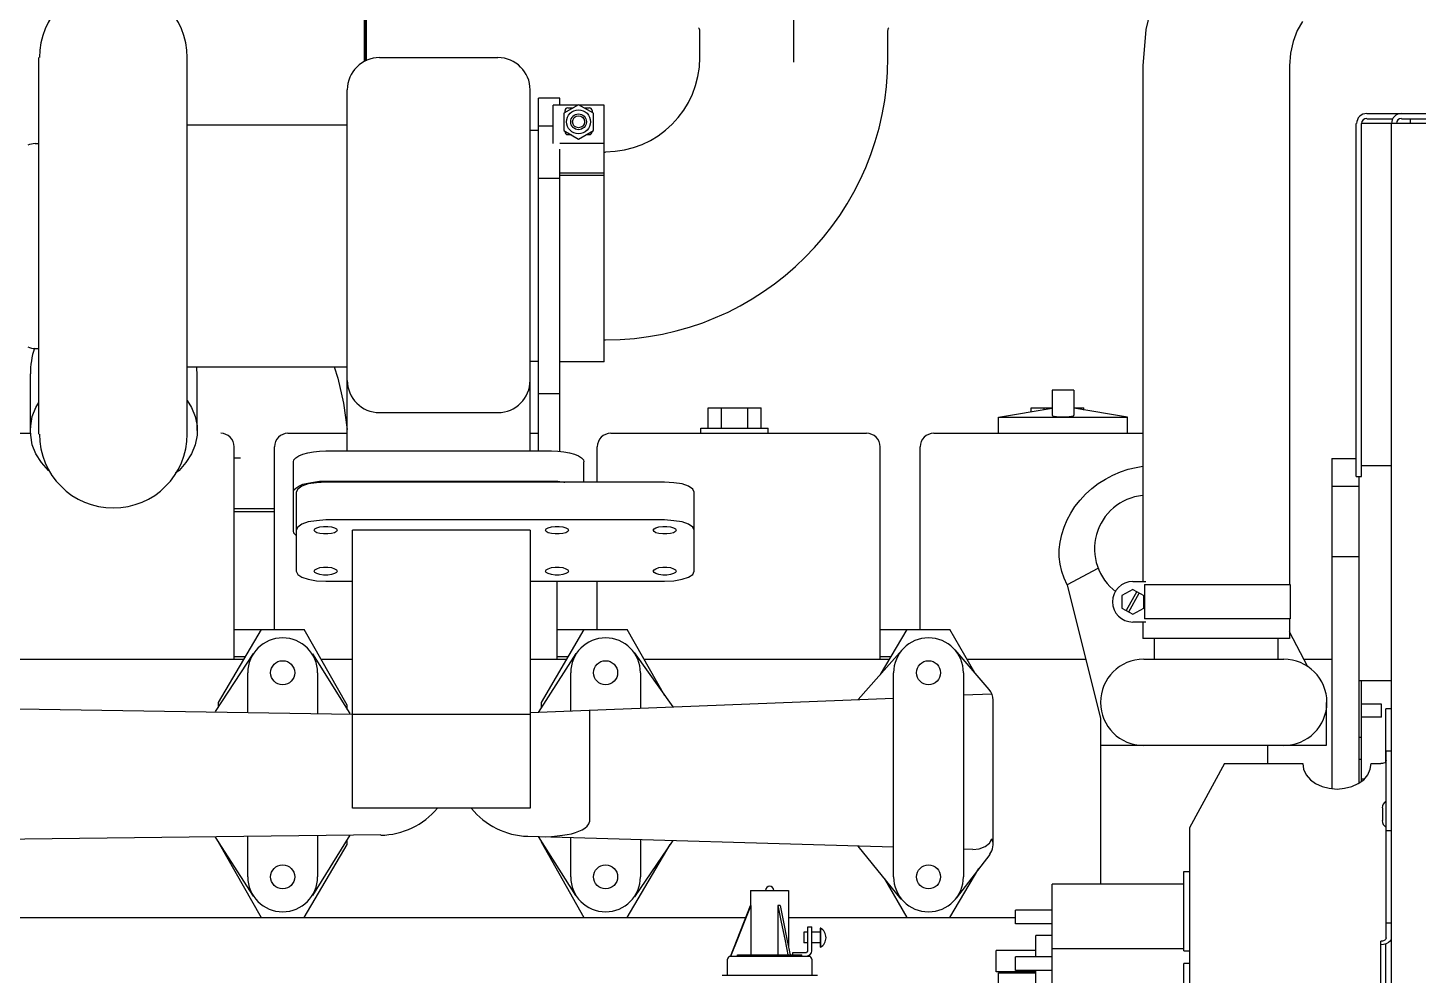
# Paper-space layout 'Plano Corte 2' of a CAD drawing. Header units: millimetres. Extents: x 0 to 420, y 0 to 297.
# Drawn here: x 134.89 to 152.97, y 158.95 to 171.28 of the extents above; entities that cross this region are included whole.
import ezdxf

# ---------------------------------------------------------------- set-up
doc = ezdxf.new("R2010")
doc.units = ezdxf.units.MM
doc.layers.add('CABLEADO', color=240, linetype='Continuous', lineweight=20)
doc.layers.add('GENERADOR', color=254, linetype='Continuous')
doc.layers.add('Media Tensión', color=254, linetype='Continuous')

# ---------------------------------------------------------------- blocks, each defined once
blk = doc.blocks.new('Generador 2')
at = {"layer": 'GENERADOR', "color": 150}
for p, q in [((23.3556, 303.61418), (23.3556, 303.784)), ((23.53475, 303.64815), (23.53064, 303.63042)), ((23.53064, 303.63042), (23.52915, 303.61232)), ((23.60846, 303.63434), (23.60585, 303.62986)), ((23.30895, 303.61642), (23.30895, 303.62967)), ((23.40244, 303.61642), (23.40244, 303.62967)), ((23.60379, 303.62445), (23.60249, 303.61866)), ((23.60585, 303.62986), (23.60379, 303.62445)), ((23.60249, 303.61866), (23.60193, 303.61232)), ((22.98051, 303.42925), (22.98051, 303.61642)), ((23.05423, 303.42925), (23.05423, 303.61642)), ((23.14977, 303.61642), (23.20855, 303.61642)), ((23.52915, 303.61232), (23.52915, 303.35591)), ((23.60193, 303.61232), (23.60193, 303.35442)), ((23.13372, 303.42085), (23.13372, 303.60037)), ((23.2246, 303.42085), (23.2246, 303.60037)), ((23.23934, 303.59627), (23.22871, 303.59627)), ((23.22871, 303.58246), (23.22871, 303.59627)), ((23.23934, 303.59272), (23.23934, 303.59627)), ((23.2483, 303.59272), (23.23598, 303.59272)), ((23.23598, 303.57369), (23.23598, 303.59272)), ((23.24867, 303.59291), (23.2414, 303.5888)), ((23.24196, 303.58918), (23.24196, 303.59011)), ((23.24326, 303.59142), (23.24606, 303.59142)), ((23.25614, 303.5888), (23.24867, 303.59291)), ((23.26136, 303.59272), (23.24905, 303.59272)), ((23.25147, 303.59142), (23.25408, 303.59142)), ((23.25539, 303.59011), (23.25539, 303.58918)), ((23.26136, 303.46508), (23.26136, 303.59272)), ((23.05423, 303.58302), (23.13372, 303.58302)), ((23.22871, 303.55633), (23.22871, 303.58227)), ((23.23598, 303.58227), (23.22871, 303.58227)), ((23.2414, 303.5888), (23.2414, 303.58022)), ((23.25614, 303.58022), (23.25614, 303.5888)), ((23.63514, 303.40817), (23.63514, 303.58358)), ((23.63776, 303.40817), (23.63776, 303.58358)), ((23.6525, 303.58358), (23.63776, 303.58358)), ((23.64037, 303.58862), (23.88259, 303.58862)), ((23.64037, 303.58601), (23.65324, 303.58601)), ((23.6525, 303.58358), (23.6525, 302.74589)), ((23.88259, 303.58358), (23.6525, 303.58358)), ((23.65772, 303.58601), (23.88259, 303.58601)), ((23.66202, 303.58601), (23.66202, 303.58358)), ((23.22871, 303.58022), (23.2246, 303.58022)), ((23.2414, 303.58022), (23.24867, 303.57593)), ((23.24196, 303.57947), (23.24196, 303.57985)), ((23.24513, 303.57798), (23.24326, 303.57798)), ((23.24867, 303.57593), (23.25614, 303.58022)), ((23.25408, 303.57798), (23.25222, 303.57798)), ((23.25539, 303.57985), (23.25539, 303.57947)), ((22.97865, 303.57369), (22.98051, 303.57369)), ((23.26136, 303.57369), (23.23934, 303.57369)), ((23.23934, 303.55633), (23.23934, 303.57089)), ((23.26136, 303.5694), (23.26211, 303.5694)), ((23.22871, 303.42085), (23.22871, 303.55633)), ((23.23934, 303.55633), (23.22871, 303.55633)), ((23.26136, 303.55895), (23.23934, 303.55895)), ((23.26136, 303.55783), (23.23934, 303.55783)), ((23.23934, 303.42067), (23.23934, 303.55633)), ((22.97865, 303.4718), (22.98051, 303.4718)), ((23.26136, 303.47609), (23.26211, 303.47609)), ((23.22871, 303.46527), (23.2246, 303.46527)), ((23.26136, 303.46508), (23.23934, 303.46508)), ((22.97622, 303.43093), (22.97622, 303.45911)), ((23.05423, 303.46266), (23.13372, 303.46266)), ((23.05908, 303.43093), (23.05908, 303.45911)), ((23.12719, 303.46266), (23.12906, 303.45706)), ((23.12906, 303.45706), (23.13186, 303.44455)), ((23.48399, 303.45109), (23.48399, 303.4384)), ((23.49481, 303.45109), (23.48399, 303.45109)), ((23.49481, 303.45109), (23.49481, 303.4384)), ((22.97902, 303.4425), (22.98051, 303.44493)), ((23.05423, 303.44586), (23.05628, 303.4425)), ((23.13186, 303.44455), (23.13372, 303.43149)), ((23.23934, 303.44922), (23.22871, 303.44922)), ((22.97641, 303.43336), (22.97716, 303.43802)), ((22.97716, 303.43802), (22.97902, 303.4425)), ((23.05628, 303.4425), (23.05814, 303.43802)), ((23.05814, 303.43802), (23.05908, 303.43336)), ((23.14977, 303.43989), (23.20855, 303.43989)), ((23.31305, 303.44232), (23.33937, 303.44232)), ((23.31305, 303.43224), (23.31305, 303.44232)), ((23.31977, 303.43224), (23.31977, 303.44232)), ((23.33283, 303.43224), (23.33283, 303.44232)), ((23.33937, 303.43224), (23.33937, 303.44232)), ((23.4573, 303.43765), (23.48399, 303.44213)), ((23.4573, 303.43765), (23.5215, 303.43765)), ((23.4573, 303.42963), (23.4573, 303.43765)), ((23.47354, 303.44232), (23.48399, 303.44232)), ((23.47354, 303.44026), (23.47354, 303.44232)), ((23.48007, 303.44138), (23.48007, 303.44232)), ((23.48418, 303.4384), (23.48399, 303.4384)), ((23.48436, 303.43821), (23.48418, 303.4384)), ((23.48455, 303.43802), (23.48436, 303.43821)), ((23.48511, 303.43802), (23.48455, 303.43802)), ((23.48567, 303.43784), (23.48511, 303.43802)), ((23.48623, 303.43784), (23.48567, 303.43784)), ((23.48697, 303.43765), (23.48623, 303.43784)), ((23.48772, 303.43765), (23.48697, 303.43765)), ((23.48847, 303.43765), (23.48772, 303.43765)), ((23.4894, 303.43765), (23.48847, 303.43765)), ((23.49015, 303.43765), (23.4894, 303.43765)), ((23.49108, 303.43765), (23.49015, 303.43765)), ((23.49183, 303.43765), (23.49108, 303.43765)), ((23.49257, 303.43784), (23.49183, 303.43765)), ((23.49313, 303.43784), (23.49257, 303.43784)), ((23.49369, 303.43802), (23.49313, 303.43784)), ((23.49407, 303.43802), (23.49369, 303.43802)), ((23.49444, 303.43821), (23.49407, 303.43802)), ((23.49463, 303.4384), (23.49444, 303.43821)), ((23.49481, 303.4384), (23.49463, 303.4384)), ((23.49481, 303.44232), (23.49985, 303.44232)), ((23.5215, 303.43765), (23.49481, 303.44213)), ((23.49985, 303.4412), (23.49985, 303.44232)), ((23.5215, 303.42963), (23.5215, 303.43765)), ((22.97622, 303.43093), (22.97641, 303.43336)), ((22.97641, 303.42869), (22.97622, 303.43093)), ((23.05908, 303.43336), (23.05908, 303.43093)), ((23.05908, 303.43093), (23.05908, 303.42869)), ((23.30951, 303.42963), (23.30951, 303.43224)), ((23.30951, 303.43224), (23.34291, 303.43224)), ((23.34291, 303.42963), (23.34291, 303.43224)), ((22.94375, 303.42963), (22.97622, 303.42963)), ((22.97716, 303.42384), (22.97641, 303.42869)), ((22.97902, 303.41936), (22.97716, 303.42384)), ((23.05814, 303.42384), (23.05628, 303.41936)), ((23.05908, 303.42869), (23.05814, 303.42384)), ((23.10424, 303.42963), (23.13372, 303.42963)), ((23.2246, 303.42963), (23.22871, 303.42963)), ((23.26472, 303.42963), (23.3918, 303.42963)), ((23.42521, 303.42963), (23.52915, 303.42963)), ((22.98182, 303.41507), (22.97902, 303.41936)), ((23.05628, 303.41936), (23.05348, 303.41507)), ((23.07755, 303.31729), (23.07755, 303.42291)), ((23.07755, 303.4175), (23.08072, 303.4175)), ((23.09752, 303.33203), (23.09752, 303.42291)), ((23.10704, 303.41544), (23.10722, 303.41638)), ((23.10722, 303.41638), (23.10816, 303.4175)), ((23.10816, 303.4175), (23.10965, 303.41843)), ((23.10965, 303.41843), (23.1117, 303.41918)), ((23.1117, 303.41918), (23.11413, 303.41992)), ((23.11413, 303.41992), (23.11693, 303.42048)), ((23.11693, 303.42048), (23.11991, 303.42067)), ((23.11991, 303.42067), (23.12308, 303.42085)), ((23.12308, 303.42085), (23.23524, 303.42085)), ((23.23524, 303.42085), (23.23841, 303.42067)), ((23.23841, 303.42067), (23.2414, 303.42048)), ((23.2414, 303.42048), (23.24419, 303.41992)), ((23.24419, 303.41992), (23.24662, 303.41918)), ((23.24662, 303.41918), (23.24867, 303.41843)), ((23.24867, 303.41843), (23.25017, 303.4175)), ((23.25017, 303.4175), (23.2511, 303.41638)), ((23.2511, 303.41638), (23.25129, 303.41544)), ((23.258, 303.40537), (23.258, 303.42291)), ((23.39852, 303.31729), (23.39852, 303.42291)), ((23.41849, 303.33203), (23.41849, 303.42291)), ((23.62301, 303.41712), (23.62301, 303.25291)), ((23.62301, 303.41712), (23.63514, 303.41712)), ((22.98518, 303.41115), (22.98182, 303.41507)), ((22.98555, 303.41096), (22.98518, 303.41115)), ((23.05012, 303.41115), (23.04844, 303.40984)), ((23.05348, 303.41507), (23.05012, 303.41115)), ((23.10704, 303.38111), (23.10704, 303.41544)), ((23.25129, 303.40537), (23.25129, 303.41544)), ((23.51422, 303.40873), (23.51795, 303.4104)), ((23.51795, 303.4104), (23.52187, 303.41171)), ((23.52187, 303.41171), (23.52579, 303.41264)), ((23.52579, 303.41264), (23.52915, 303.4132)), ((23.63776, 303.41358), (23.6525, 303.41358)), ((23.10722, 303.40145), (23.10816, 303.40238)), ((23.10816, 303.40238), (23.10965, 303.40331)), ((23.11114, 303.40331), (23.10909, 303.40182)), ((23.10965, 303.40331), (23.1117, 303.40425)), ((23.11431, 303.40443), (23.11114, 303.40331)), ((23.1117, 303.40425), (23.11413, 303.40481)), ((23.11413, 303.40481), (23.11693, 303.40537)), ((23.11842, 303.40499), (23.11431, 303.40443)), ((23.11693, 303.40537), (23.11991, 303.40574)), ((23.12308, 303.40537), (23.11842, 303.40499)), ((23.11991, 303.40574), (23.12308, 303.40574)), ((23.12308, 303.40574), (23.23524, 303.40574)), ((23.29141, 303.40537), (23.12308, 303.40537)), ((23.23524, 303.40574), (23.23841, 303.40574)), ((23.23841, 303.40574), (23.2414, 303.40537)), ((23.2414, 303.40537), (23.24177, 303.40537)), ((23.29607, 303.40499), (23.29141, 303.40537)), ((23.30018, 303.40443), (23.29607, 303.40499)), ((23.30335, 303.40331), (23.30018, 303.40443)), ((23.3054, 303.40182), (23.30335, 303.40331)), ((23.50377, 303.40219), (23.50694, 303.40462)), ((23.50694, 303.40462), (23.51049, 303.40686)), ((23.51049, 303.40686), (23.51422, 303.40873)), ((23.62301, 303.40331), (23.63645, 303.40331)), ((23.63514, 303.40817), (23.63776, 303.40817)), ((23.63645, 303.40817), (23.63645, 303.2557)), ((23.10704, 303.40033), (23.10722, 303.40145)), ((23.10909, 303.40182), (23.10834, 303.40033)), ((23.10834, 303.40033), (23.10834, 303.36114)), ((23.30615, 303.40033), (23.3054, 303.40182)), ((23.30615, 303.36114), (23.30615, 303.40033)), ((23.49537, 303.39324), (23.49798, 303.39641)), ((23.49798, 303.39641), (23.5006, 303.39939)), ((23.5006, 303.39939), (23.50377, 303.40219)), ((23.09752, 303.39212), (23.07755, 303.39212)), ((23.07755, 303.39081), (23.09752, 303.39081)), ((23.49145, 303.38652), (23.49332, 303.38988)), ((23.49332, 303.38988), (23.49537, 303.39324)), ((23.10909, 303.38297), (23.10834, 303.38148)), ((23.11114, 303.38447), (23.10909, 303.38297)), ((23.11431, 303.38559), (23.11114, 303.38447)), ((23.11842, 303.38615), (23.11431, 303.38559)), ((23.1173, 303.38148), (23.11767, 303.38204)), ((23.11767, 303.38204), (23.11861, 303.3826)), ((23.12308, 303.38652), (23.11842, 303.38615)), ((23.11861, 303.3826), (23.1201, 303.38316)), ((23.1201, 303.38316), (23.12196, 303.38335)), ((23.12196, 303.38335), (23.12402, 303.38335)), ((23.29141, 303.38652), (23.12308, 303.38652)), ((23.12402, 303.38335), (23.12588, 303.38316)), ((23.12588, 303.38316), (23.12738, 303.3826)), ((23.12738, 303.3826), (23.12831, 303.38204)), ((23.12831, 303.38204), (23.12868, 303.38148)), ((23.23225, 303.38148), (23.23262, 303.38204)), ((23.23262, 303.38204), (23.23356, 303.3826)), ((23.23356, 303.3826), (23.23524, 303.38316)), ((23.23524, 303.38316), (23.2371, 303.38335)), ((23.2371, 303.38335), (23.23897, 303.38335)), ((23.23897, 303.38335), (23.24084, 303.38316)), ((23.24084, 303.38316), (23.24233, 303.3826)), ((23.24233, 303.3826), (23.24326, 303.38204)), ((23.24326, 303.38204), (23.24363, 303.38148)), ((23.28581, 303.38148), (23.28618, 303.38204)), ((23.28618, 303.38204), (23.28711, 303.3826)), ((23.28711, 303.3826), (23.28861, 303.38316)), ((23.28861, 303.38316), (23.29047, 303.38335)), ((23.29047, 303.38335), (23.29253, 303.38335)), ((23.29607, 303.38615), (23.29141, 303.38652)), ((23.29253, 303.38335), (23.29439, 303.38316)), ((23.29439, 303.38316), (23.29589, 303.3826)), ((23.29589, 303.3826), (23.29682, 303.38204)), ((23.30018, 303.38559), (23.29607, 303.38615)), ((23.29682, 303.38204), (23.29719, 303.38148)), ((23.30335, 303.38447), (23.30018, 303.38559)), ((23.3054, 303.38297), (23.30335, 303.38447)), ((23.30615, 303.38148), (23.3054, 303.38297)), ((23.48884, 303.37924), (23.48996, 303.38297)), ((23.48996, 303.38297), (23.49145, 303.38652)), ((23.10722, 303.37999), (23.10704, 303.38111)), ((23.10816, 303.37905), (23.10722, 303.37999)), ((23.11767, 303.38073), (23.1173, 303.38148)), ((23.11861, 303.38017), (23.11767, 303.38073)), ((23.1201, 303.3798), (23.11861, 303.38017)), ((23.12196, 303.37961), (23.1201, 303.3798)), ((23.12402, 303.37961), (23.12196, 303.37961)), ((23.12588, 303.3798), (23.12402, 303.37961)), ((23.12738, 303.38017), (23.12588, 303.3798)), ((23.12831, 303.38073), (23.12738, 303.38017)), ((23.12868, 303.38148), (23.12831, 303.38073)), ((23.2246, 303.38148), (23.13633, 303.38148)), ((23.13633, 303.2432), (23.13633, 303.38148)), ((23.2246, 303.38148), (23.2246, 303.2432)), ((23.23262, 303.38073), (23.23225, 303.38148)), ((23.23356, 303.38017), (23.23262, 303.38073)), ((23.23524, 303.3798), (23.23356, 303.38017)), ((23.2371, 303.37961), (23.23524, 303.3798)), ((23.23897, 303.37961), (23.2371, 303.37961)), ((23.24084, 303.3798), (23.23897, 303.37961)), ((23.24233, 303.38017), (23.24084, 303.3798)), ((23.24326, 303.38073), (23.24233, 303.38017)), ((23.24363, 303.38148), (23.24326, 303.38073)), ((23.28618, 303.38073), (23.28581, 303.38148)), ((23.28711, 303.38017), (23.28618, 303.38073)), ((23.28861, 303.3798), (23.28711, 303.38017)), ((23.29047, 303.37961), (23.28861, 303.3798)), ((23.29253, 303.37961), (23.29047, 303.37961)), ((23.29439, 303.3798), (23.29253, 303.37961)), ((23.29589, 303.38017), (23.29439, 303.3798)), ((23.29682, 303.38073), (23.29589, 303.38017)), ((23.29719, 303.38148), (23.29682, 303.38073)), ((23.48753, 303.37178), (23.48809, 303.37551)), ((23.48809, 303.37551), (23.48884, 303.37924)), ((23.48753, 303.36823), (23.48753, 303.37178)), ((23.48809, 303.3645), (23.48753, 303.36823)), ((23.62301, 303.36842), (23.63645, 303.36842)), ((23.10834, 303.36114), (23.10909, 303.35946)), ((23.1173, 303.36114), (23.11767, 303.3617)), ((23.11767, 303.36039), (23.1173, 303.36114)), ((23.11767, 303.3617), (23.11861, 303.36226)), ((23.11861, 303.36226), (23.1201, 303.36282)), ((23.1201, 303.36282), (23.12196, 303.36301)), ((23.12196, 303.36301), (23.12402, 303.36301)), ((23.12402, 303.36301), (23.12588, 303.36282)), ((23.12588, 303.36282), (23.12738, 303.36226)), ((23.12738, 303.36226), (23.12831, 303.3617)), ((23.12831, 303.3617), (23.12868, 303.36114)), ((23.12868, 303.36114), (23.12831, 303.36039)), ((23.23225, 303.36114), (23.23262, 303.3617)), ((23.23262, 303.36039), (23.23225, 303.36114)), ((23.23262, 303.3617), (23.23356, 303.36226)), ((23.23356, 303.36226), (23.23524, 303.36282)), ((23.23524, 303.36282), (23.2371, 303.36301)), ((23.2371, 303.36301), (23.23897, 303.36301)), ((23.23897, 303.36301), (23.24084, 303.36282)), ((23.24084, 303.36282), (23.24233, 303.36226)), ((23.24233, 303.36226), (23.24326, 303.3617)), ((23.24326, 303.3617), (23.24363, 303.36114)), ((23.24363, 303.36114), (23.24326, 303.36039)), ((23.28581, 303.36114), (23.28618, 303.3617)), ((23.28618, 303.36039), (23.28581, 303.36114)), ((23.28618, 303.3617), (23.28711, 303.36226)), ((23.28711, 303.36226), (23.28861, 303.36282)), ((23.28861, 303.36282), (23.29047, 303.36301)), ((23.29047, 303.36301), (23.29253, 303.36301)), ((23.29253, 303.36301), (23.29439, 303.36282)), ((23.29439, 303.36282), (23.29589, 303.36226)), ((23.29589, 303.36226), (23.29682, 303.3617)), ((23.29682, 303.3617), (23.29719, 303.36114)), ((23.29719, 303.36114), (23.29682, 303.36039)), ((23.3054, 303.35946), (23.30615, 303.36114)), ((23.48884, 303.36095), (23.48809, 303.3645)), ((23.48996, 303.35759), (23.48884, 303.36095)), ((23.50676, 303.36245), (23.49145, 303.35424)), ((23.10909, 303.35946), (23.11114, 303.35815)), ((23.11114, 303.35815), (23.11431, 303.35703)), ((23.11431, 303.35703), (23.11842, 303.35629)), ((23.11861, 303.35983), (23.11767, 303.36039)), ((23.11842, 303.35629), (23.12308, 303.3561)), ((23.1201, 303.35946), (23.11861, 303.35983)), ((23.12196, 303.35909), (23.1201, 303.35946)), ((23.12402, 303.35909), (23.12196, 303.35909)), ((23.12308, 303.3561), (23.13633, 303.3561)), ((23.12588, 303.35946), (23.12402, 303.35909)), ((23.12738, 303.35983), (23.12588, 303.35946)), ((23.12831, 303.36039), (23.12738, 303.35983)), ((23.2246, 303.3561), (23.29141, 303.3561)), ((23.23356, 303.35983), (23.23262, 303.36039)), ((23.23524, 303.35946), (23.23356, 303.35983)), ((23.2371, 303.35909), (23.23524, 303.35946)), ((23.23897, 303.35909), (23.2371, 303.35909)), ((23.23804, 303.31729), (23.23804, 303.3561)), ((23.24084, 303.35946), (23.23897, 303.35909)), ((23.24233, 303.35983), (23.24084, 303.35946)), ((23.24326, 303.36039), (23.24233, 303.35983)), ((23.258, 303.33203), (23.258, 303.3561)), ((23.28711, 303.35983), (23.28618, 303.36039)), ((23.28861, 303.35946), (23.28711, 303.35983)), ((23.29047, 303.35909), (23.28861, 303.35946)), ((23.29253, 303.35909), (23.29047, 303.35909)), ((23.29141, 303.3561), (23.29607, 303.35629)), ((23.29439, 303.35946), (23.29253, 303.35909)), ((23.29589, 303.35983), (23.29439, 303.35946)), ((23.29682, 303.36039), (23.29589, 303.35983)), ((23.29607, 303.35629), (23.30018, 303.35703)), ((23.30018, 303.35703), (23.30335, 303.35815)), ((23.30335, 303.35815), (23.3054, 303.35946)), ((23.49145, 303.35424), (23.48996, 303.35759)), ((23.49145, 303.35424), (23.50806, 303.2878)), ((23.52411, 303.35591), (23.53064, 303.35591)), ((23.52989, 303.35442), (23.6023, 303.35442)), ((23.52989, 303.35442), (23.52989, 303.33744)), ((23.6023, 303.35442), (23.6023, 303.33744)), ((23.52411, 303.352), (23.5187, 303.34901)), ((23.5187, 303.34901), (23.5187, 303.34267)), ((23.52616, 303.35088), (23.52075, 303.34155)), ((23.52206, 303.3408), (23.52728, 303.35013)), ((23.52411, 303.352), (23.52952, 303.34901)), ((23.52952, 303.34267), (23.52952, 303.34901)), ((23.5187, 303.34267), (23.52411, 303.33968)), ((23.52411, 303.33968), (23.52952, 303.34267)), ((23.53064, 303.33576), (23.52411, 303.33576)), ((23.52915, 303.33576), (23.52915, 303.32755)), ((23.6023, 303.33744), (23.52989, 303.33744)), ((23.60193, 303.33744), (23.60193, 303.32755)), ((23.09099, 303.33203), (23.06953, 303.29583)), ((23.07755, 303.33203), (23.11226, 303.33203)), ((23.13372, 303.29452), (23.11226, 303.33203)), ((23.25129, 303.33203), (23.23001, 303.29583)), ((23.23804, 303.33203), (23.27275, 303.33203)), ((23.29159, 303.299), (23.27275, 303.33203)), ((23.39852, 303.33203), (23.43323, 303.33203)), ((23.41177, 303.33203), (23.39852, 303.30964)), ((23.44555, 303.31057), (23.43323, 303.33203)), ((23.60193, 303.32755), (23.52915, 303.32755)), ((23.53493, 303.31729), (23.53493, 303.32755)), ((23.59633, 303.31729), (23.59633, 303.32755)), ((23.61107, 303.31355), (23.60193, 303.33091)), ((23.06822, 303.29135), (23.08707, 303.32009)), ((23.11637, 303.3199), (23.13503, 303.29023)), ((23.22871, 303.29079), (23.24755, 303.32009)), ((23.27629, 303.32065), (23.29551, 303.29359)), ((23.3877, 303.29732), (23.40953, 303.32195)), ((23.43566, 303.32195), (23.45264, 303.30217)), ((22.96017, 303.31729), (23.08222, 303.31729)), ((23.07755, 303.31859), (23.08296, 303.31859)), ((23.12066, 303.31729), (23.13633, 303.31729)), ((23.2246, 303.31729), (23.2427, 303.31729)), ((23.23804, 303.31859), (23.24345, 303.31859)), ((23.28114, 303.31729), (23.40319, 303.31729)), ((23.39852, 303.31859), (23.40393, 303.31859)), ((23.44163, 303.31729), (23.50078, 303.31729)), ((23.52952, 303.31729), (23.59913, 303.31729)), ((23.6092, 303.31729), (23.62301, 303.31729)), ((23.08427, 303.29097), (23.08427, 303.31057)), ((23.11898, 303.31057), (23.11898, 303.29041)), ((23.24475, 303.29153), (23.24475, 303.31057)), ((23.27946, 303.31057), (23.27946, 303.29284)), ((23.40524, 303.20905), (23.40524, 303.31057)), ((23.43995, 303.31057), (23.43995, 303.20905)), ((23.63645, 303.30665), (23.6525, 303.30665)), ((23.63776, 303.25664), (23.63776, 303.30665)), ((22.56583, 303.299), (23.13633, 303.29004)), ((23.45413, 303.29993), (23.43995, 303.29937)), ((23.06953, 303.29583), (23.06953, 303.2934)), ((23.13372, 303.29228), (23.13372, 303.29452)), ((23.2246, 303.29079), (23.40524, 303.29788)), ((23.23001, 303.29583), (23.23001, 303.29303)), ((23.25408, 303.29191), (23.25408, 303.23648)), ((23.45469, 303.22622), (23.45469, 303.29695)), ((23.6204, 303.27455), (23.6204, 303.29583)), ((23.64765, 303.29489), (23.63776, 303.29489)), ((23.64765, 303.28855), (23.64765, 303.29489)), ((23.6525, 303.29265), (23.64989, 303.29265)), ((23.64989, 303.26634), (23.64989, 303.29265)), ((23.2246, 303.28985), (23.13633, 303.28985)), ((23.50806, 303.2878), (23.50806, 303.20551)), ((23.64765, 303.28855), (23.63776, 303.28855)), ((23.63645, 303.27847), (23.63776, 303.27847)), ((23.50806, 303.27455), (23.6204, 303.27455)), ((23.5911, 303.27455), (23.5911, 303.26541)), ((23.65007, 303.17882), (23.65007, 303.27157)), ((23.6525, 303.27157), (23.65007, 303.27157)), ((23.56964, 303.26541), (23.55229, 303.2335)), ((23.56964, 303.26541), (23.60864, 303.26541)), ((23.60864, 303.26541), (23.60902, 303.26261)), ((23.63645, 303.26765), (23.63776, 303.26765)), ((23.64205, 303.26261), (23.64261, 303.26541)), ((23.64261, 303.26541), (23.64746, 303.26541)), ((23.64821, 303.26541), (23.64746, 303.26541)), ((23.64877, 303.2656), (23.64821, 303.26541)), ((23.64933, 303.26578), (23.64877, 303.2656)), ((23.6497, 303.26615), (23.64933, 303.26578)), ((23.64989, 303.26653), (23.6497, 303.26615)), ((23.65007, 303.26709), (23.64989, 303.26653)), ((23.60902, 303.26261), (23.61032, 303.25981)), ((23.61032, 303.25981), (23.61238, 303.25738)), ((23.61238, 303.25738), (23.61499, 303.25552)), ((23.63608, 303.25552), (23.63888, 303.25738)), ((23.63888, 303.25757), (23.63776, 303.25757)), ((23.63888, 303.25738), (23.64093, 303.25981)), ((23.64093, 303.25981), (23.64205, 303.26261)), ((23.61499, 303.25552), (23.61816, 303.25403)), ((23.61816, 303.25403), (23.62171, 303.25309)), ((23.62171, 303.25309), (23.62563, 303.25272)), ((23.62563, 303.25272), (23.62936, 303.25309)), ((23.62936, 303.25309), (23.6329, 303.25403)), ((23.6329, 303.25403), (23.63608, 303.25552)), ((23.63645, 303.2557), (23.63664, 303.2557)), ((23.2246, 303.2432), (23.13633, 303.2432)), ((23.64821, 303.24339), (23.64821, 303.23704)), ((23.15033, 303.22995), (22.56583, 303.22305)), ((23.13503, 303.22977), (23.11637, 303.19972)), ((23.23804, 303.22939), (23.24065, 303.22977)), ((23.24065, 303.22977), (23.24307, 303.23014)), ((23.24307, 303.23014), (23.24513, 303.23051)), ((23.24513, 303.23051), (23.24718, 303.23107)), ((23.24718, 303.23107), (23.24886, 303.23182)), ((23.24886, 303.23182), (23.25054, 303.23238)), ((23.25054, 303.23238), (23.25185, 303.23331)), ((23.25185, 303.23331), (23.25297, 303.23424)), ((23.25297, 303.23424), (23.25371, 303.23536)), ((23.25371, 303.23536), (23.25408, 303.23648)), ((23.55229, 303.2335), (23.55229, 302.98848)), ((23.6525, 303.23201), (23.65007, 303.23201)), ((23.08707, 303.19954), (23.06822, 303.22883)), ((23.06953, 303.22678), (23.06953, 303.22641)), ((23.06953, 303.22641), (23.09099, 303.1889)), ((23.08427, 303.20905), (23.08427, 303.22902)), ((23.11226, 303.1889), (23.13372, 303.2251)), ((23.11898, 303.22939), (23.11898, 303.20905)), ((23.13372, 303.2251), (23.13372, 303.22753)), ((23.40524, 303.22379), (23.22348, 303.22921)), ((23.22871, 303.22921), (23.23206, 303.22902)), ((23.24737, 303.19972), (23.22871, 303.22921)), ((23.23001, 303.22697), (23.23001, 303.22641)), ((23.23001, 303.22641), (23.25129, 303.1889)), ((23.23206, 303.22902), (23.23524, 303.22921)), ((23.23524, 303.22921), (23.23804, 303.22939)), ((23.24475, 303.20905), (23.24475, 303.22865)), ((23.27275, 303.1889), (23.29421, 303.2251)), ((23.29551, 303.22715), (23.27648, 303.19916)), ((23.27946, 303.22753), (23.27946, 303.20905)), ((23.40897, 303.19804), (23.3877, 303.22435)), ((23.44461, 303.22267), (23.43995, 303.22286)), ((23.44461, 303.22267), (23.44779, 303.22305)), ((23.44779, 303.22305), (23.45077, 303.22417)), ((23.45077, 303.22417), (23.45282, 303.22585)), ((23.45282, 303.22585), (23.45413, 303.2279)), ((23.45301, 303.22025), (23.4364, 303.19842)), ((23.43323, 303.1889), (23.4476, 303.21316)), ((23.54949, 303.21166), (23.55229, 303.21166)), ((23.54949, 303.17229), (23.54949, 303.21166)), ((23.33414, 303.20233), (23.35299, 303.20233)), ((23.33414, 303.20233), (23.33414, 303.19487)), ((23.35299, 303.20233), (23.35299, 303.17397)), ((23.40076, 303.20812), (23.41177, 303.1889)), ((23.48399, 303.02804), (23.48399, 303.20551)), ((23.54949, 303.20551), (23.48399, 303.20551)), ((22.51358, 303.1889), (23.3319, 303.1889)), ((23.32425, 303.16949), (23.33414, 303.19487)), ((23.33433, 303.19487), (23.33097, 303.18647)), ((23.33433, 303.19487), (23.33414, 303.19487)), ((23.33433, 303.19487), (23.33433, 303.17024)), ((23.34776, 303.19487), (23.34944, 303.18647)), ((23.34888, 303.19487), (23.34776, 303.19487)), ((23.34776, 303.19487), (23.34776, 303.17024)), ((23.34888, 303.19487), (23.35056, 303.18647)), ((23.35299, 303.1889), (23.46589, 303.1889)), ((23.46589, 303.18573), (23.46589, 303.19244)), ((23.48399, 303.19244), (23.46589, 303.19244)), ((23.33097, 303.18647), (23.32761, 303.17807)), ((23.34944, 303.18647), (23.35112, 303.17807)), ((23.35056, 303.18647), (23.35224, 303.17807)), ((23.36269, 303.18162), (23.36064, 303.18162)), ((23.36064, 303.18162), (23.36064, 303.17621)), ((23.36269, 303.18423), (23.36456, 303.18423)), ((23.36269, 303.17229), (23.36269, 303.18423)), ((23.36456, 303.17229), (23.36456, 303.18423)), ((23.36866, 303.18162), (23.36456, 303.18162)), ((23.36885, 303.18349), (23.36866, 303.18349)), ((23.36866, 303.18349), (23.36866, 303.17416)), ((23.36885, 303.18349), (23.36885, 303.17416)), ((23.48399, 303.18573), (23.46589, 303.18573)), ((23.6525, 303.1861), (23.65007, 303.1861)), ((23.32761, 303.17807), (23.32425, 303.16949)), ((23.35112, 303.17807), (23.3528, 303.16949)), ((23.35224, 303.17807), (23.35392, 303.16949)), ((23.36269, 303.17621), (23.36064, 303.17621)), ((23.36866, 303.17621), (23.36456, 303.17621)), ((23.48399, 303.17994), (23.47596, 303.17994)), ((23.47596, 303.1693), (23.47596, 303.17994)), ((23.64746, 303.04502), (23.64746, 303.17714)), ((23.64821, 303.17714), (23.64746, 303.17714)), ((23.64877, 303.17546), (23.64746, 303.17528)), ((23.64877, 303.17733), (23.64821, 303.17714)), ((23.64933, 303.17752), (23.64877, 303.17733)), ((23.65007, 303.17584), (23.64877, 303.17546)), ((23.6497, 303.17789), (23.64933, 303.17752)), ((23.64989, 303.17826), (23.6497, 303.17789)), ((23.65007, 303.17882), (23.64989, 303.17826)), ((23.64989, 303.12321), (23.64989, 303.17584)), ((23.65119, 303.1764), (23.65007, 303.17584)), ((23.65194, 303.17714), (23.65119, 303.1764)), ((23.6525, 303.17789), (23.65194, 303.17714)), ((23.6525, 303.17882), (23.6525, 303.17789)), ((23.32257, 303.16818), (23.32257, 303.16016)), ((23.36325, 303.16949), (23.32406, 303.16949)), ((23.32761, 303.16949), (23.32761, 303.17024)), ((23.32761, 303.17024), (23.35971, 303.17024)), ((23.34366, 303.16949), (23.34366, 303.17024)), ((23.35523, 303.17154), (23.36195, 303.17154)), ((23.35523, 303.17024), (23.35523, 303.17154)), ((23.35971, 303.16949), (23.35971, 303.17024)), ((23.36456, 303.16818), (23.36456, 303.16016)), ((23.36885, 303.17416), (23.36866, 303.17416)), ((23.45618, 303.16184), (23.45618, 303.17248)), ((23.47596, 303.17248), (23.45618, 303.17248)), ((23.46589, 303.16259), (23.46589, 303.1693)), ((23.48399, 303.1693), (23.46589, 303.1693)), ((23.48399, 303.17341), (23.54949, 303.17341)), ((23.54949, 303.17229), (23.55229, 303.17229)), ((23.47596, 303.16184), (23.45618, 303.16184)), ((23.4573, 303.15456), (23.4573, 303.16128)), ((23.4573, 303.16128), (23.47596, 303.16128)), ((23.48399, 303.16259), (23.46589, 303.16259)), ((23.47596, 303.15456), (23.47596, 303.16259)), ((23.54949, 303.03233), (23.54949, 303.16595)), ((23.55229, 303.16595), (23.54949, 303.16595)), ((23.31996, 303.16016), (23.36736, 303.16016))]:
    blk.add_line(p, q, dxfattribs=at)
for centre, radius in [((23.24867, 303.58451), 0.00597), ((23.24867, 303.58451), 0.00392), ((23.24867, 303.58451), 0.00299), ((23.10162, 303.31057), 0.00597), ((23.26211, 303.31057), 0.00597), ((23.42259, 303.31057), 0.00597), ((23.10162, 303.20905), 0.00597), ((23.26211, 303.20905), 0.00597), ((23.42259, 303.20905), 0.00597)]:
    blk.add_circle(centre, radius, dxfattribs=at)
for centre, radius, start, end in [((23.01746, 303.61642), 0.03676, 0, 180), ((23.30671, 303.62967), 0.00224, 0, 43), ((23.40449, 303.62967), 0.00224, 137, 180), ((23.14977, 303.60037), 0.01605, 90, 180), ((23.20855, 303.60037), 0.01605, 0, 90), ((23.26211, 303.61642), 0.14033, 270, 0), ((23.26211, 303.61642), 0.04684, 270, 0), ((23.24326, 303.59011), 0.00131, 90, 180), ((23.25408, 303.59011), 0.00131, 0, 90), ((23.64037, 303.58358), 0.00504, 90, 180), ((23.64037, 303.58358), 0.00261, 90, 180), ((23.65772, 303.58358), 0.00504, 90, 180), ((23.65772, 303.58358), 0.00261, 90, 180), ((23.24326, 303.57947), 0.00131, 180, 270), ((23.25408, 303.57947), 0.00131, 270, 0), ((22.97865, 303.56566), 0.00802, 90, 117), ((22.97865, 303.47982), 0.00802, 243, 270), ((23.01765, 303.45911), 0.04143, 162, 180), ((23.01765, 303.45911), 0.04143, 0, 5), ((23.14977, 303.45594), 0.01605, 180, 270), ((23.20855, 303.45594), 0.01605, 270, 0), ((23.01746, 303.42925), 0.03676, 180, 0), ((23.07083, 303.42291), 0.00672, 0, 90), ((23.10424, 303.42291), 0.00672, 90, 180), ((23.26472, 303.42291), 0.00672, 90, 180), ((23.3918, 303.42291), 0.00672, 0, 90), ((23.42521, 303.42291), 0.00672, 90, 180), ((23.53176, 303.37215), 0.02669, 96, 233), ((23.52411, 303.34584), 0.01008, 90, 270), ((23.10162, 303.31057), 0.01735, 0, 180), ((23.26211, 303.31057), 0.01735, 0, 180), ((23.42259, 303.31057), 0.01735, 0, 180), ((23.52952, 303.29583), 0.02146, 90, 270), ((23.59913, 303.29583), 0.02146, 270, 90), ((23.44667, 303.29695), 0.00802, 0, 41), ((23.65175, 303.24339), 0.00373, 119, 180), ((23.14977, 303.26727), 0.03751, 271, 320), ((23.2246, 303.26671), 0.03751, 219, 268), ((23.65175, 303.23704), 0.00373, 180, 241), ((23.44667, 303.2251), 0.00802, 323, 21), ((23.10162, 303.20905), 0.01735, 180, 0), ((23.26211, 303.20905), 0.01735, 180, 0), ((23.42259, 303.20905), 0.01735, 180, 0), ((23.34366, 303.20233), 0.00205, 0, 180), ((23.36624, 303.17882), 0.00541, 299, 61), ((23.32406, 303.16818), 0.00131, 90, 180), ((23.36195, 303.17229), 0.00261, 270, 0), ((23.36195, 303.17229), 0.000746, 270, 0), ((23.36325, 303.16818), 0.00131, 0, 90)]:
    blk.add_arc(centre, radius, start, end, dxfattribs=at)

psp = doc.layouts.new('Plano Corte 2')

# ---------------------------------------------------------------- linework, layer by layer
at = {"layer": 'CABLEADO', "linetype": 'ByBlock', "lineweight": 106, "ltscale": 2}
psp.add_line((139.278, 180.245), (139.278, 170.852), dxfattribs=at)

# ---------------------------------------------------------------- block references
at = {"layer": 'Media Tensión', "xscale": 26.17335873648196, "yscale": 26.17335873648196, "zscale": 26.17335873648196}
psp.add_blockref('Generador 2', (-466.444, -7775.767), dxfattribs=at)

doc.saveas('drawing.dxf')
